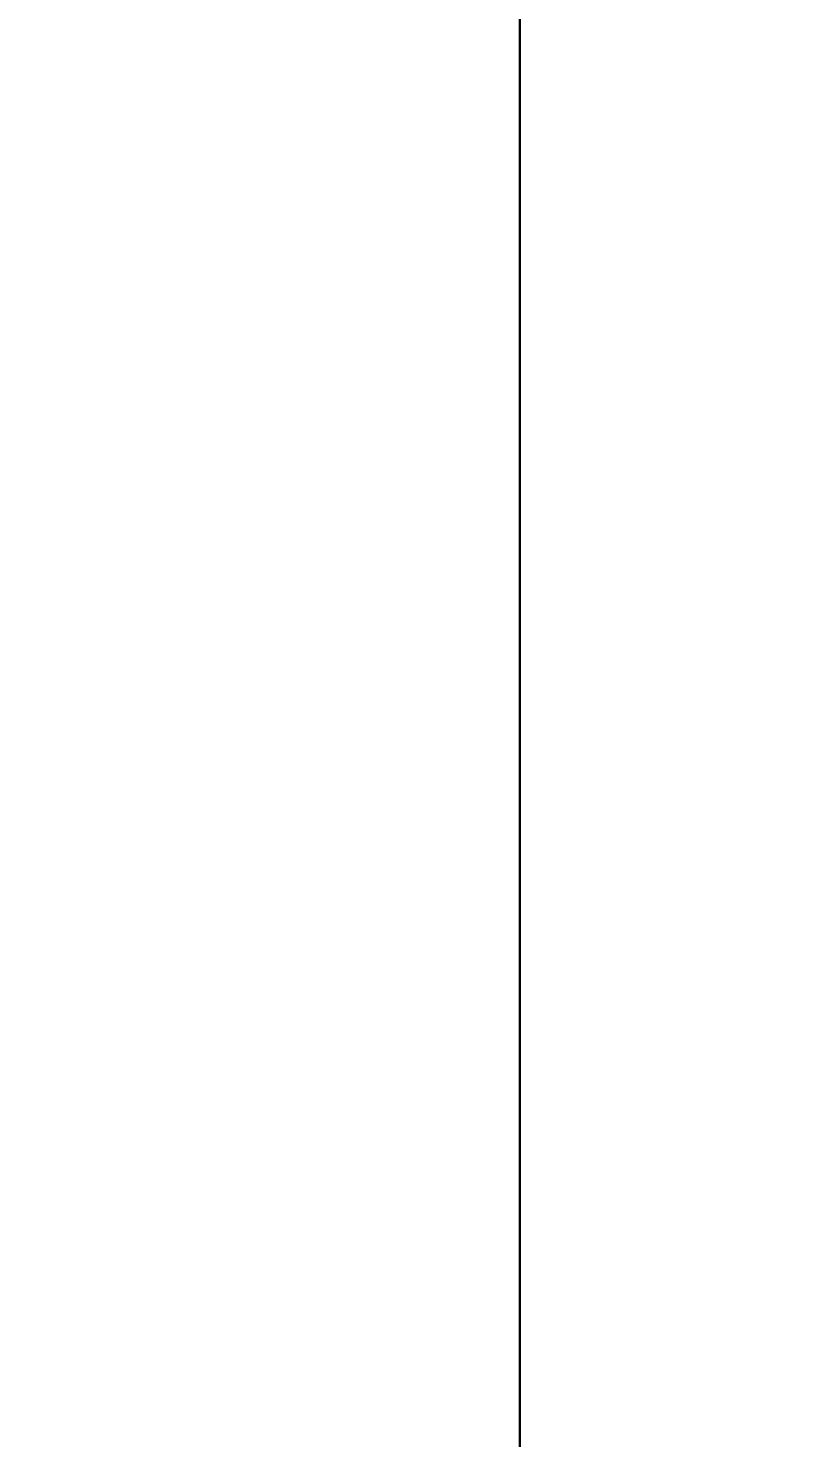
# Model space of a CAD drawing. Header units: metres. Extents: x 1185 to 1291, y 1063 to 1193.
# Drawn here: x 1282.3774 to 1282.5619, y 1098.5563 to 1098.8993 of the extents above; entities that cross this region are included whole.
import ezdxf

# ---------------------------------------------------------------- set-up
doc = ezdxf.new("R2010")
doc.units = ezdxf.units.M
doc.header["$MEASUREMENT"] = 0
doc.layers.add('BLK_2_FLR_1_ROOF_AREA', color=54, linetype='Continuous')
doc.styles.add('Arial', font='swissc.ttf')
doc.dimstyles.new('FLOOR DIM BUILDING DIM', dxfattribs={"dimtxt": 0.23, "dimasz": 0.025, "dimexe": 0.075, "dimexo": 0.3, "dimgap": 0.09, "dimtad": 0, "dimzin": 3, "dimdsep": 46, "dimtxsty": 'Arial', "dimblk": 'JM1', "dimcen": -0.09, "dimse1": 1, "dimse2": 1, "dimclrd": 5, "dimclre": 250, "dimclrt": 3, "dimazin": 0, "dimtfac": 0.65, "dimtix": 1, "dimtofl": 0, "dimtmove": 0, "dimatfit": 2, "dimfxl": 0, "dimfrac": 1, "dimtolj": 1, "dimlwd": 18, "dimlwe": -1, "dimarcsym": 0})

# ---------------------------------------------------------------- blocks, each defined once
blk = doc.blocks.new('JM1')
at = {"color": 2}
for p, q in [((0, 2), (0, -2)), ((-0.8839, -0.8839), (0.8839, 0.8839)), ((-3, 0), (0, 0))]:
    blk.add_line(p, q, dxfattribs=at)
blk = doc.blocks.new('*D152')
at = {"color": 5, "lineweight": 18}
for p, q in [((1283.84198, 1114.38806), (1283.84198, 1106.41444)), ((1283.84198, 1096.78326), (1283.84198, 1104.75689))]:
    blk.add_line(p, q, dxfattribs=at)
at = {"layer": 'DEFPOINTS', "color": 0, "lineweight": -3}
for p in [(1282.26838, 1114.48806), (1283.84198, 1114.48806), (1282.49698, 1096.68326)]:
    blk.add_point(p, dxfattribs=at)
at = {"color": 5, "lineweight": 18, "xscale": 0.1, "yscale": 0.1, "zscale": 0.1}
for p, rotation in [((1283.84198, 1114.48806), 90), ((1283.84198, 1096.68326), 270)]:
    blk.add_blockref('JM1', p, dxfattribs=dict(at, rotation=rotation))
at = {"color": 3, "lineweight": -3, "insert": (1283.84198, 1105.58566), "char_height": 0.46, "attachment_point": 5, "rotation": 90, "style": 'Arial'}
blk.add_mtext('\\A1;17.80', dxfattribs=at)
blk = doc.blocks.new('*D154')
at = {"color": 5, "lineweight": 18}
for p, q in [((1285.18399, 1114.61666), (1285.18399, 1091.78239)), ((1285.18399, 1067.26786), (1285.18399, 1090.10213))]:
    blk.add_line(p, q, dxfattribs=at)
at = {"layer": 'DEFPOINTS', "color": 0, "lineweight": -3}
for p in [(1282.49698, 1114.71666), (1281.48808, 1067.16786), (1285.18399, 1067.16786)]:
    blk.add_point(p, dxfattribs=at)
at = {"color": 5, "lineweight": 18, "xscale": 0.1, "yscale": 0.1, "zscale": 0.1}
for p, rotation in [((1285.18399, 1114.71666), 90), ((1285.18399, 1067.16786), 270)]:
    blk.add_blockref('JM1', p, dxfattribs=dict(at, rotation=rotation))
at = {"color": 3, "lineweight": -3, "insert": (1285.18399, 1090.94226), "char_height": 0.46, "attachment_point": 5, "rotation": 90, "style": 'Arial'}
blk.add_mtext('\\A1;47.55', dxfattribs=at)

msp = doc.modelspace()

# ---------------------------------------------------------------- linework, layer by layer
at = {"ltscale": 5}
msp.add_line((1282.49698, 1114.71666), (1282.49698, 1096.68326), dxfattribs=at)
at = {"layer": 'BLK_2_FLR_1_ROOF_AREA', "lineweight": -3}
msp.add_lwpolyline([(1282.49698, 1114.71666), (1276.85818, 1114.71666), (1276.85818, 1096.68326), (1282.49698, 1096.68326)], close=True, dxfattribs=at)

# ---------------------------------------------------------------- dimensions: what is measured, and where the dimension line sits
at = {"color": 3, "lineweight": -3}
for base, p1, p2, picture, middle in [((1285.18399, 1067.16786), (1282.49698, 1114.71666), (1281.48808, 1067.16786), '*D154', (1285.18399, 1090.94226)), ((1283.84198, 1114.48806), (1282.49698, 1096.68326), (1282.26838, 1114.48806), '*D152', (1283.84198, 1105.58566))]:
    dim = msp.add_linear_dim(base=base, p1=p1, p2=p2, angle=270, dimstyle='FLOOR DIM BUILDING DIM', override={"dimscale": 2, "dimasz": 0.05, "dimpost": '\\X', "dimtmove": 1}, dxfattribs=at)
    dim.commit()
    dim.dimension.update_dxf_attribs({"geometry": picture, "text_midpoint": middle})

doc.saveas('drawing.dxf')
